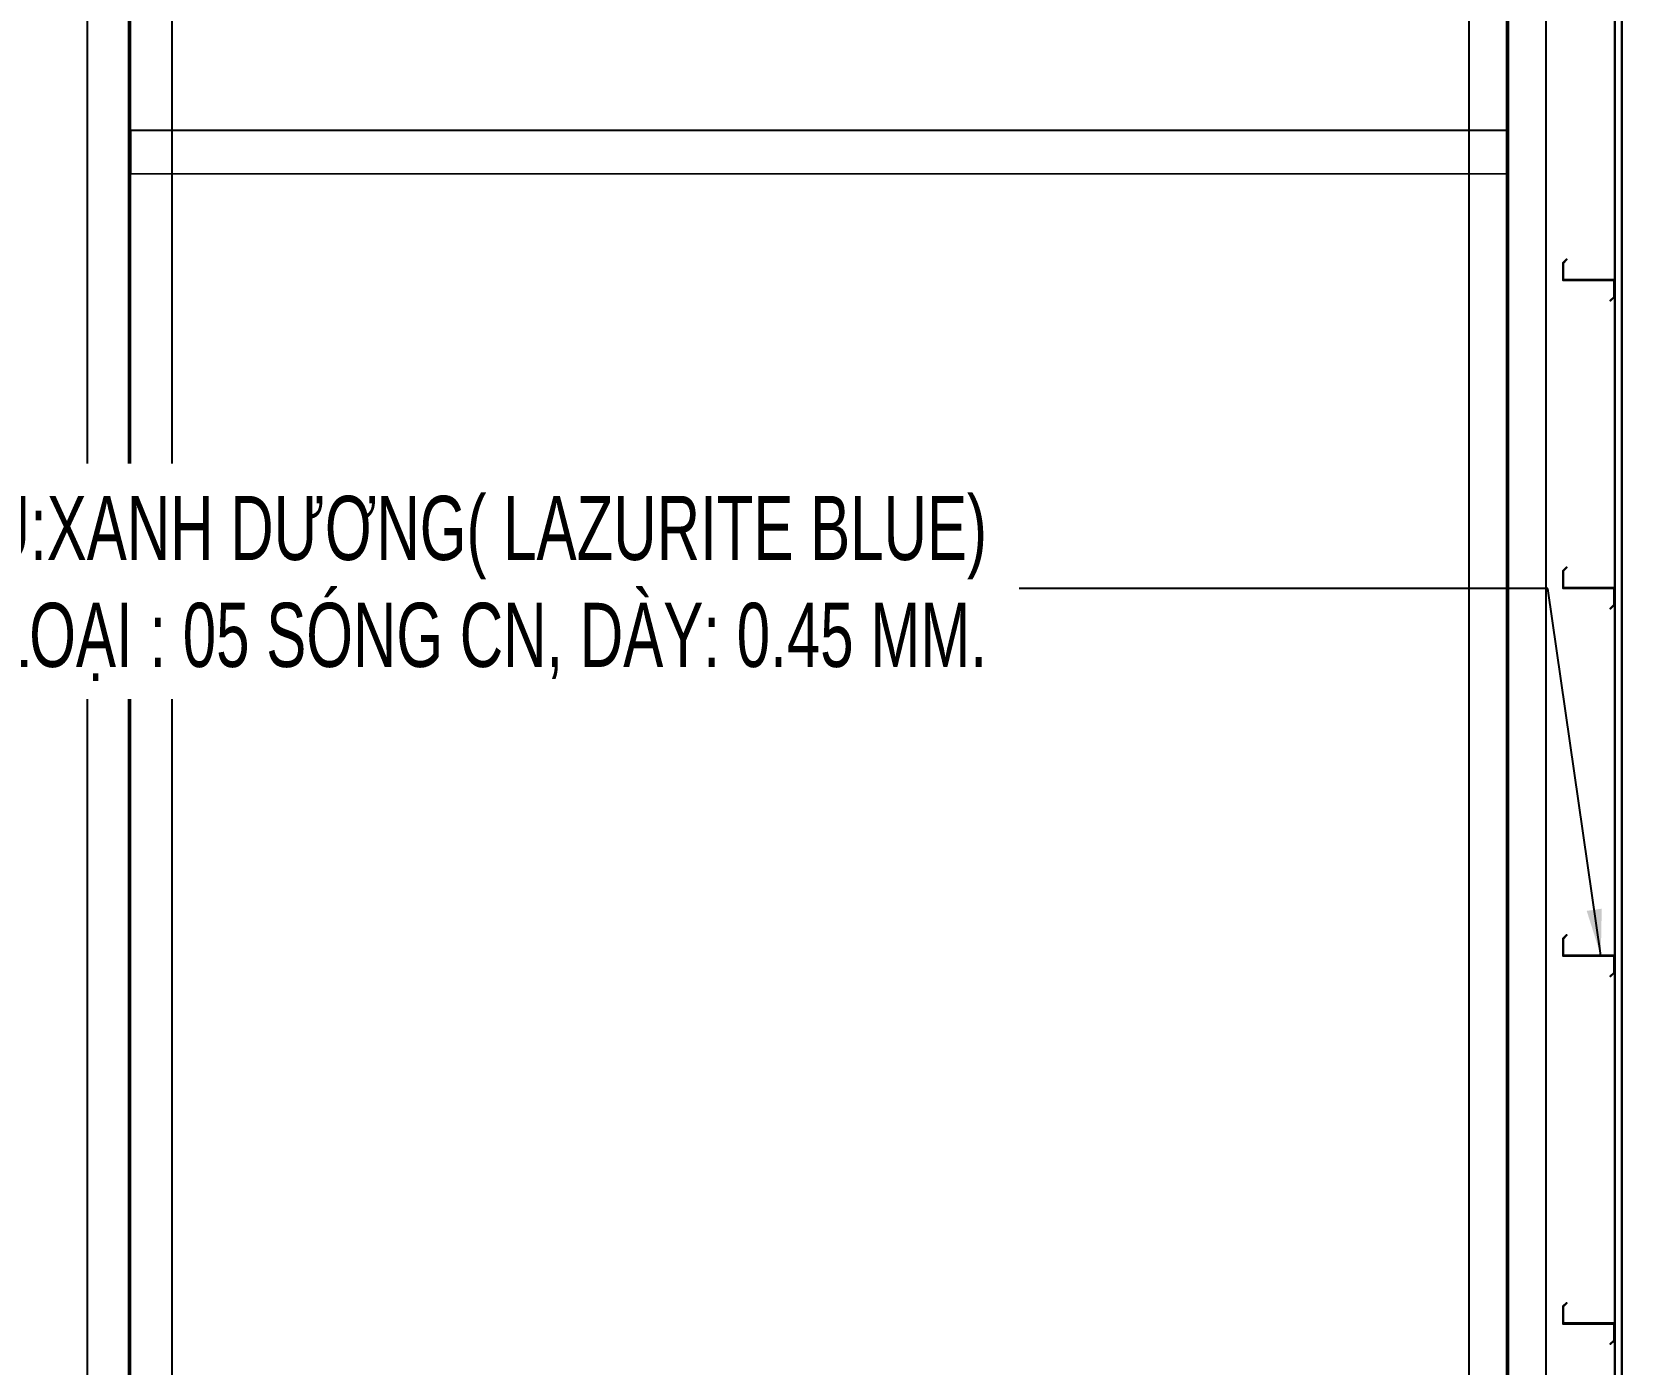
# Model space of a CAD drawing. Header units: inches. Extents: x 340055 to 349452, y -34649 to -30845.
# Drawn here: x 342550.6 to 342612.6, y -32585.9 to -32534 of the extents above; entities that cross this region are included whole.
import ezdxf

# ---------------------------------------------------------------- set-up
doc = ezdxf.new("R2010")
doc.units = ezdxf.units.IN
doc.header["$MEASUREMENT"] = 0
for name, color, linetype in [('2', 2, 'Continuous'), ('3', 3, 'Continuous'), ('4', 4, 'Continuous'), ('8', 8, 'Continuous')]:
    doc.layers.add(name, color=color, linetype=linetype)
doc.styles.add('ST1H', font='vnshxh.shx', dxfattribs={"width": 0.7})
doc.dimstyles.new('3', dxfattribs={"dimtxt": 3.5, "dimasz": 1.8, "dimexe": 1, "dimexo": 0, "dimgap": 1, "dimtad": 1, "dimdec": 0, "dimlfac": 3, "dimzin": 0, "dimdsep": 46, "dimtxsty": 'ST1H', "dimblk": 'OBLIQUE', "dimcen": 1, "dimdle": 1, "dimclrd": 8, "dimclre": 8, "dimclrt": 3, "dimadec": 0, "dimazin": 0, "dimtfac": 1, "dimtdec": 0, "dimtix": 1, "dimtofl": 0, "dimtmove": 1, "dimatfit": 3, "dimfxl": 0, "dimtolj": 1, "dimtzin": 0, "dimlwd": -1, "dimlwe": -1, "dimarcsym": 0})

# ---------------------------------------------------------------- blocks, each defined once
blk = doc.blocks.new('_Oblique')
at = {"color": 0, "linetype": 'ByBlock', "lineweight": -2}
blk.add_line((-0.5, -0.5), (0.5, 0.5), dxfattribs=at)

msp = doc.modelspace()

# ---------------------------------------------------------------- hatches: boundary and pattern name
h = msp.add_hatch()
h.set_pattern_fill('ANSI31', color=94, scale=0.15, angle=90, style=0)
h.set_pattern_definition([(315, (346578.910914, -18714.275001), (0.013258252147, 0.013258252147), [])])
h.paths.add_polyline_path([(342612.2803, -32544.3437), (342612.2803, -32543.6637), (342610.2993, -32543.6637), (342610.2993, -32543.0106), (342610.4351, -32542.8748), (342610.4217, -32542.8613), (342610.2803, -32543.0027), (342610.2803, -32543.6827), (342612.2613, -32543.6827), (342612.2613, -32544.3359), (342612.1254, -32544.4717), (342612.1389, -32544.4852)])
h = msp.add_hatch()
h.set_pattern_fill('ANSI31', color=94, scale=0.15, angle=90, style=0)
h.set_pattern_definition([(315, (346578.910914, -18726.275001), (0.013258252147, 0.013258252147), [])])
h.paths.add_polyline_path([(342612.2803, -32556.3437), (342612.2803, -32555.6637), (342610.2993, -32555.6637), (342610.2993, -32555.0106), (342610.4351, -32554.8748), (342610.4217, -32554.8613), (342610.2803, -32555.0027), (342610.2803, -32555.6827), (342612.2613, -32555.6827), (342612.2613, -32556.3359), (342612.1254, -32556.4717), (342612.1389, -32556.4852)])
h = msp.add_hatch()
h.set_pattern_fill('ANSI31', color=94, scale=0.15, angle=90, style=0)
h.set_pattern_definition([(315, (346578.910914, -18740.608335), (0.013258252147, 0.013258252147), [])])
h.paths.add_polyline_path([(342612.2803, -32570.6771), (342612.2803, -32569.9971), (342610.2993, -32569.9971), (342610.2993, -32569.3439), (342610.4351, -32569.2081), (342610.4217, -32569.1947), (342610.2803, -32569.3361), (342610.2803, -32570.0161), (342612.2613, -32570.0161), (342612.2613, -32570.6692), (342612.1254, -32570.8051), (342612.1389, -32570.8185)])
h = msp.add_hatch()
h.set_pattern_fill('ANSI31', color=94, scale=0.15, angle=90, style=0)
h.set_pattern_definition([(315, (346578.910914, -18754.941668), (0.013258252147, 0.013258252147), [])])
h.paths.add_polyline_path([(342612.2803, -32585.0104), (342612.2803, -32584.3304), (342610.2993, -32584.3304), (342610.2993, -32583.6773), (342610.4351, -32583.5414), (342610.4217, -32583.528), (342610.2803, -32583.6694), (342610.2803, -32584.3494), (342612.2613, -32584.3494), (342612.2613, -32585.0025), (342612.1254, -32585.1384), (342612.1389, -32585.1518)])

# ---------------------------------------------------------------- linework, layer by layer
at = {"color": 94}
for points in [[(342612.2803, -32544.3437), (342612.2803, -32543.6637), (342610.2993, -32543.6637), (342610.2993, -32543.0106), (342610.4351, -32542.8748), (342610.4217, -32542.8613), (342610.2803, -32543.0027), (342610.2803, -32543.6827), (342612.2613, -32543.6827), (342612.2613, -32544.3359), (342612.1254, -32544.4717), (342612.1389, -32544.4852)], [(342612.2803, -32556.3437), (342612.2803, -32555.6637), (342610.2993, -32555.6637), (342610.2993, -32555.0106), (342610.4351, -32554.8748), (342610.4217, -32554.8613), (342610.2803, -32555.0027), (342610.2803, -32555.6827), (342612.2613, -32555.6827), (342612.2613, -32556.3359), (342612.1254, -32556.4717), (342612.1389, -32556.4852)], [(342612.2803, -32570.6771), (342612.2803, -32569.9971), (342610.2993, -32569.9971), (342610.2993, -32569.3439), (342610.4351, -32569.2081), (342610.4217, -32569.1947), (342610.2803, -32569.3361), (342610.2803, -32570.0161), (342612.2613, -32570.0161), (342612.2613, -32570.6692), (342612.1254, -32570.8051), (342612.1389, -32570.8185)], [(342612.2803, -32585.0104), (342612.2803, -32584.3304), (342610.2993, -32584.3304), (342610.2993, -32583.6773), (342610.4351, -32583.5414), (342610.4217, -32583.528), (342610.2803, -32583.6694), (342610.2803, -32584.3494), (342612.2613, -32584.3494), (342612.2613, -32585.0025), (342612.1254, -32585.1384), (342612.1389, -32585.1518)]]:
    msp.add_lwpolyline(points, close=True, dxfattribs=at)
at = {"layer": '2', "color": 9}
for p, q in [((342552.7807, -32672.6862), (342552.7807, -32409.0802)), ((342556.0807, -32672.6862), (342556.0807, -32409.0802)), ((342554.4007, -32671.7939), (342554.4007, -32416.6297)), ((342554.4607, -32671.7939), (342554.4607, -32416.6297))]:
    msp.add_line(p, q, dxfattribs=at)
msp.add_lwpolyline([(342554.4607, -32539.5236), (342608.1005, -32539.5278), (342608.1005, -32537.8478), (342554.4607, -32537.8436)], close=True, dxfattribs=at)
at = {"layer": '3'}
for points in [[(342612.5901, -32600.2093), (342612.5901, -32378.6836), (342612.2901, -32378.6836), (342612.2901, -32600.7209)], [(342612.5801, -32600.2093), (342612.5801, -32378.6936), (342612.3001, -32378.6936), (342612.3001, -32600.2093)]]:
    msp.add_lwpolyline(points, dxfattribs=at)
at = {"layer": '4'}
msp.add_line((342612.2803, -32555.6827), (342612.2803, -32556.3327), dxfattribs=at)
at = {"layer": '8'}
for p, q in [((342606.6305, -32671.7939), (342606.6305, -32409.0802)), ((342609.6305, -32671.7939), (342609.6305, -32409.0802)), ((342608.1005, -32671.7939), (342608.1005, -32416.6297)), ((342608.1605, -32671.7939), (342608.1605, -32416.6297))]:
    msp.add_line(p, q, dxfattribs=at)

# ---------------------------------------------------------------- leaders
at = {"color": 9}
msp.add_leader([(342611.7573, -32569.9971), (342609.6936, -32555.694), (342587.8378, -32555.694)], dimstyle='3', override={"dimgap": 1, "dimtad": 0}, dxfattribs=at)

# ---------------------------------------------------------------- next in the draw order: texts
at = {"layer": '3', "insert": (342587.8378, -32555.694), "char_height": 2.5, "attachment_point": 6, "style": 'ST1H', "bg_fill": 2}
msp.add_mtext('\\A1;t«n TH¦NG : CLEAR COLORBOND, mµu:Xanh d\xad¬ng( Lazurite blue)\\PLo¹i : 05 SãNG CN, dµy: 0.45 mm.', dxfattribs=at)

doc.saveas('drawing.dxf')
